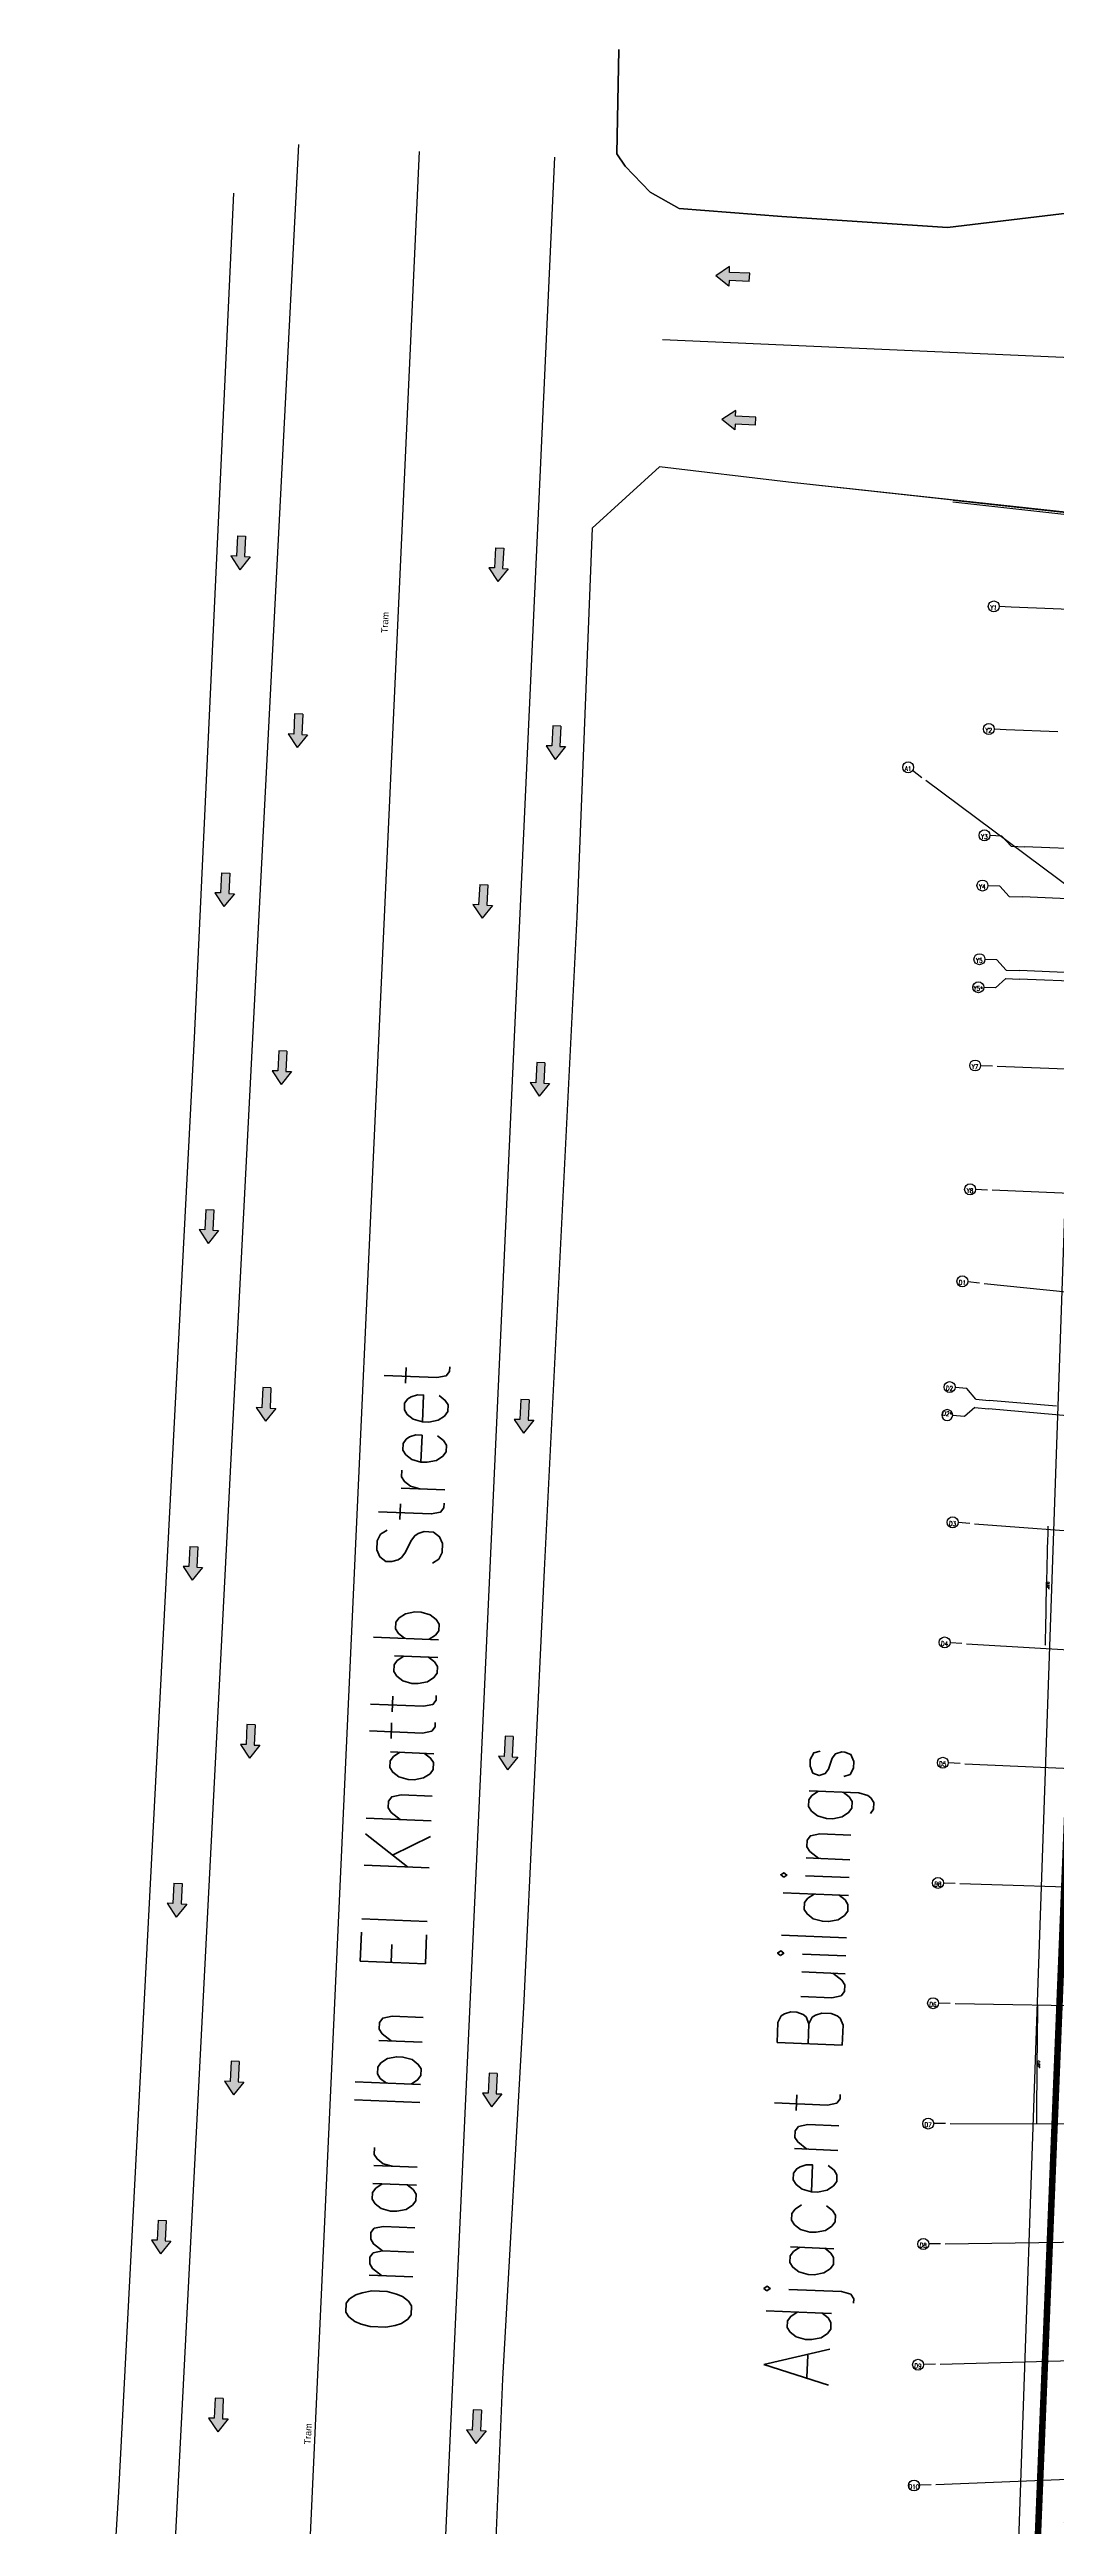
# Model space of a CAD drawing. Extents: x -678889171 to 586587, y -792238163 to 335485.
# Drawn here: x -678876550 to -678799404, y -792076252 to -791886478 of the extents above; entities that cross this region are included whole.
import ezdxf
from ezdxf.enums import TextEntityAlignment as Align

# ---------------------------------------------------------------- set-up
doc = ezdxf.new("R2010")
doc.units = 0
doc.header["$MEASUREMENT"] = 0
doc.layers.get('0').update_dxf_attribs({"color": 8})
for name, color, linetype in [('A-FLOR-PATT', 252, 'Continuous'), ('A-SITE-PATT', 252, 'Continuous'), ('A-WALL', 252, 'Continuous'), ('XR-Axis$0$A-GRID-LINE-OUT', 252, 'Continuous')]:
    doc.layers.add(name, color=color, linetype=linetype)
doc.layers.add('BASEMENT3 LAYOUT$0$A-TABL-TEXT', color=252, linetype='Continuous', lineweight=30)
doc.layers.add('BASEMENT3 LAYOUT$0$HATCH7', color=252, linetype='Continuous', lineweight=15)
doc.styles.add('Ground floor Towers$0$$Bas01-Rname$0$EN-SC', font='swissc.ttf')
doc.styles.add('Ground floor Towers$0$$Bas01-Rname$0$EN-SCL', font='swisscl.ttf')
doc.styles.add('Ground floor Towers$0$04-Ground Floor$0$$DD-intrenal stairs - 1ST$0$c-sp-151013$0$Standard', font='arial.ttf')
doc.styles.add('Ground floor Towers$0$04-Ground Floor$0$V2-lower ground$0$LEVEL  FOR LICENSE LOWER GR$0$$LG- LEVEL$0$AR-SR', font='sarb.shx')
doc.styles.add('MOD-E-TEXT', font='romans.shx', dxfattribs={"width": 0.8, "height": 1.8})
doc.styles.add('XR-Axis$0$MEDAD-E-TEXT', font='romans.shx', dxfattribs={"width": 0.8, "height": 1.8})
doc.styles.add('XR-Axis$0$MOD-E-TEXT', font='romans.shx', dxfattribs={"width": 0.8, "height": 1.8})

# ---------------------------------------------------------------- blocks, each defined once
blk = doc.blocks.new('A$C61C61320')
at = {"layer": 'BASEMENT3 LAYOUT$0$HATCH7'}
h = blk.add_hatch(dxfattribs=at)
h.set_pattern_fill('JIS_WOOD', color=256, scale=1000, style=0)
h.set_pattern_definition([(45, (-95575.7, -175160.6), (-500, 500), [])])
edge = h.paths.add_edge_path()
edge.add_line((-93671, -154055), (-93352, -174712))
edge.add_line((-93352, -174712), (-49398, -174322))
edge.add_arc((-49195, -173977), 400, 239.43891, 436.77228)
edge.add_line((-49103, -173588), (-49353, -169321))
edge.add_arc((765188, -69570), 820626, 178.571751, 186.981814, ccw=False)
edge.add_line((-55183, -49116), (-86992, -47875))
edge.add_line((-86992, -47875), (-87000, -136405))
edge.add_line((-87000, -136405), (-87007, -152785))
edge.add_line((-87007, -152785), (-93671, -154055))
at = {"layer": 'BASEMENT3 LAYOUT$0$A-TABL-TEXT', "const_width": 500}
blk.add_lwpolyline([(-88972, 22776), (13087, 22212), (12978, -133204), (15398, -244279), (7657, -250605), (-62676, -239865), (-80696, -235654), (-118848, -234162), (-129625, -222084), (-129625, -153059), (-104567, -152629), (-88972, -151257)], close=True, dxfattribs=at)
blk = doc.blocks.new('2')
at = {"layer": 'BASEMENT3 LAYOUT$0$A-TABL-TEXT', "const_width": 500}
blk.add_lwpolyline([(28949, 254973), (131008, 254409), (130899, 98994), (133319, -12082), (125578, -18407), (55244, -7667), (37225, -3456), (-927, -1965), (-11704, 10113), (-11704, 79139), (13353, 79569), (28949, 80940)], close=True, dxfattribs=at)
blk = doc.blocks.new('XR-Axis$0$_ArchTick')
at = {"const_width": 0.15}
blk.add_lwpolyline([(-0.5, -0.5), (0.5, 0.5)], dxfattribs=at)
blk = doc.blocks.new('*U152')
blk.add_circle((0, 0), 4.2)
at = {"layer": 'XR-Axis$0$A-GRID-LINE-OUT'}
blk.add_line((13.2, 0), (4.2, 0), dxfattribs=at)
at = {"style": 'XR-Axis$0$MEDAD-E-TEXT', "width": 0.8, "flags": 4}
for height, p in [(3.5, (-0.1, -1)), (1.8, (-0.1, 2.5))]:
    blk.add_attdef('00', text='', height=height, dxfattribs=at).set_placement(p, align=Align.MIDDLE_CENTER)
blk = doc.blocks.new('*U150')
blk.add_circle((0, 0), 4.2)
at = {"layer": 'XR-Axis$0$A-GRID-LINE-OUT'}
for p, q in [((13.2, 0), (4.2, 0)), ((20.7, -7.5), (13.2, 0)), ((20.7, -7.5), (31, -7.5))]:
    blk.add_line(p, q, dxfattribs=at)
at = {"style": 'XR-Axis$0$MEDAD-E-TEXT', "width": 0.8, "flags": 4}
for height, p in [(3.5, (-0.1, -1)), (1.8, (-0.1, 2.5))]:
    blk.add_attdef('00', text='', height=height, dxfattribs=at).set_placement(p, align=Align.MIDDLE_CENTER)
blk = doc.blocks.new('*U151')
blk.add_circle((0, 0), 4.2)
at = {"layer": 'XR-Axis$0$A-GRID-LINE-OUT'}
for p, q in [((20.7, 7.5), (13.2, 0)), ((20.7, 7.5), (31, 7.5)), ((13.2, 0), (4.2, 0))]:
    blk.add_line(p, q, dxfattribs=at)
at = {"style": 'XR-Axis$0$MEDAD-E-TEXT', "width": 0.8, "flags": 4}
for height, p in [(3.5, (-0.1, -1)), (1.8, (-0.1, 2.5))]:
    blk.add_attdef('00', text='', height=height, dxfattribs=at).set_placement(p, align=Align.MIDDLE_CENTER)
blk = doc.blocks.new('*U153')
blk.add_circle((0, 0), 4.2)
at = {"layer": 'XR-Axis$0$A-GRID-LINE-OUT'}
blk.add_line((10.9, -7.5), (3.5, -2.4), dxfattribs=at)
at = {"style": 'XR-Axis$0$MEDAD-E-TEXT', "width": 0.8, "flags": 4}
for height, p in [(3.5, (-0.1, -1)), (1.8, (-0.1, 2.5))]:
    blk.add_attdef('00', text='', height=height, dxfattribs=at).set_placement(p, align=Align.MIDDLE_CENTER)
blk = doc.blocks.new('*U198')
blk.add_circle((0, 0), 4.2)
at = {"layer": 'XR-Axis$0$A-GRID-LINE-OUT'}
blk.add_line((13.2, -0.8), (4.2, -0.3), dxfattribs=at)
at = {"style": 'XR-Axis$0$MEDAD-E-TEXT', "width": 0.8, "flags": 4}
for height, p in [(3.5, (-0.1, -1)), (1.8, (-0.1, 2.5))]:
    blk.add_attdef('00', text='', height=height, dxfattribs=at).set_placement(p, align=Align.MIDDLE_CENTER)
blk = doc.blocks.new('*U199')
blk.add_circle((0, 0), 4.2)
at = {"layer": 'XR-Axis$0$A-GRID-LINE-OUT'}
for p, q in [((13.2, -0.6), (4.2, -0.2)), ((20.3, -8.5), (13.2, -0.6)), ((20.3, -8.5), (30.6, -9))]:
    blk.add_line(p, q, dxfattribs=at)
at = {"style": 'XR-Axis$0$MEDAD-E-TEXT', "width": 0.8, "flags": 4}
for height, p in [(3.5, (-0.1, -1)), (1.8, (-0.1, 2.5))]:
    blk.add_attdef('00', text='', height=height, dxfattribs=at).set_placement(p, align=Align.MIDDLE_CENTER)
blk = doc.blocks.new('*U203')
blk.add_circle((0, 0), 4.2)
at = {"layer": 'XR-Axis$0$A-GRID-LINE-OUT'}
blk.add_line((13.2, -0.4), (4.2, -0.1), dxfattribs=at)
at = {"style": 'XR-Axis$0$MEDAD-E-TEXT', "width": 0.8, "flags": 4}
for height, p in [(3.5, (-0.1, -1)), (1.8, (-0.1, 2.5))]:
    blk.add_attdef('00', text='', height=height, dxfattribs=at).set_placement(p, align=Align.MIDDLE_CENTER)
blk = doc.blocks.new('*U204')
blk.add_circle((0, 0), 4.2)
at = {"layer": 'XR-Axis$0$A-GRID-LINE-OUT'}
blk.add_line((13.2, -0.2), (4.2, -0.1), dxfattribs=at)
at = {"style": 'XR-Axis$0$MEDAD-E-TEXT', "width": 0.8, "flags": 4}
for height, p in [(3.5, (-0.1, -1)), (1.8, (-0.1, 2.5))]:
    blk.add_attdef('00', text='', height=height, dxfattribs=at).set_placement(p, align=Align.MIDDLE_CENTER)
blk = doc.blocks.new('*U205')
blk.add_circle((0, 0), 4.2)
at = {"layer": 'XR-Axis$0$A-GRID-LINE-OUT'}
blk.add_line((13.2, -0.1), (4.2, 0), dxfattribs=at)
at = {"style": 'XR-Axis$0$MEDAD-E-TEXT', "width": 0.8, "flags": 4}
for height, p in [(3.5, (-0.1, -1)), (1.8, (-0.1, 2.5))]:
    blk.add_attdef('00', text='', height=height, dxfattribs=at).set_placement(p, align=Align.MIDDLE_CENTER)
blk = doc.blocks.new('*U209')
blk.add_circle((0, 0), 4.2)
at = {"layer": 'XR-Axis$0$A-GRID-LINE-OUT'}
blk.add_line((13.2, 0.1), (4.2, 0), dxfattribs=at)
at = {"style": 'XR-Axis$0$MEDAD-E-TEXT', "width": 0.8, "flags": 4}
for height, p in [(3.5, (-0.1, -1)), (1.8, (-0.1, 2.5))]:
    blk.add_attdef('00', text='', height=height, dxfattribs=at).set_placement(p, align=Align.MIDDLE_CENTER)
blk = doc.blocks.new('*U210')
blk.add_circle((0, 0), 4.2)
at = {"layer": 'XR-Axis$0$A-GRID-LINE-OUT'}
blk.add_line((13.2, 0.3), (4.2, 0.1), dxfattribs=at)
at = {"style": 'XR-Axis$0$MEDAD-E-TEXT', "width": 0.8, "flags": 4}
for height, p in [(3.5, (-0.1, -1)), (1.8, (-0.1, 2.5))]:
    blk.add_attdef('00', text='', height=height, dxfattribs=at).set_placement(p, align=Align.MIDDLE_CENTER)
blk = doc.blocks.new('*U206')
blk.add_circle((0, 0), 4.2)
at = {"layer": 'XR-Axis$0$A-GRID-LINE-OUT'}
blk.add_line((13.2, 0.5), (4.2, 0.2), dxfattribs=at)
at = {"style": 'XR-Axis$0$MEDAD-E-TEXT', "width": 0.8, "flags": 4}
for height, p in [(3.5, (-0.1, -1)), (1.8, (-0.1, 2.5))]:
    blk.add_attdef('00', text='', height=height, dxfattribs=at).set_placement(p, align=Align.MIDDLE_CENTER)
blk = doc.blocks.new('*U207')
blk.add_circle((0, 0), 4.2)
at = {"layer": 'XR-Axis$0$A-GRID-LINE-OUT'}
blk.add_line((13.2, 0.7), (4.2, 0.2), dxfattribs=at)
at = {"style": 'XR-Axis$0$MEDAD-E-TEXT', "width": 0.8, "flags": 4}
for height, p in [(3.5, (-0.1, -1)), (1.8, (-0.1, 2.5))]:
    blk.add_attdef('00', text='', height=height, dxfattribs=at).set_placement(p, align=Align.MIDDLE_CENTER)
blk = doc.blocks.new('*U208')
blk.add_circle((0, 0), 4.2)
at = {"layer": 'XR-Axis$0$A-GRID-LINE-OUT'}
blk.add_line((13.2, 0.9), (4.2, 0.3), dxfattribs=at)
at = {"style": 'XR-Axis$0$MEDAD-E-TEXT', "width": 0.8, "flags": 4}
for height, p in [(3.5, (-0.1, -1)), (1.8, (-0.1, 2.5))]:
    blk.add_attdef('00', text='', height=height, dxfattribs=at).set_placement(p, align=Align.MIDDLE_CENTER)
blk = doc.blocks.new('*U211')
blk.add_circle((0, 0), 4.2)
at = {"layer": 'XR-Axis$0$A-GRID-LINE-OUT'}
blk.add_line((13.2, 1), (4.2, 0.3), dxfattribs=at)
at = {"style": 'XR-Axis$0$MEDAD-E-TEXT', "width": 0.8, "flags": 4}
for height, p in [(3.5, (-0.1, -1)), (1.8, (-0.1, 2.5))]:
    blk.add_attdef('00', text='', height=height, dxfattribs=at).set_placement(p, align=Align.MIDDLE_CENTER)
blk = doc.blocks.new('GR')
at = {"layer": 'A-FLOR-PATT'}
h = blk.add_hatch(color=256, dxfattribs=at)
h.dxf.hatch_style = 1
h.paths.add_polyline_path([(-31808, 279944), (-31810, 279509), (-30255, 279503), (-30257, 278881), (-31812, 278887), (-31814, 278452), (-32832, 279202)])
h = blk.add_hatch(color=256, dxfattribs=at)
h.dxf.hatch_style = 1
h.paths.add_polyline_path([(-30896, 268951), (-30897, 268517), (-29343, 268511), (-29345, 267888), (-30900, 267894), (-30901, 267460), (-31920, 268209)])
h = blk.add_hatch(color=256, dxfattribs=at)
h.dxf.hatch_style = 1
h.paths.add_polyline_path([(-67604, 256239), (-68039, 256243), (-68024, 257798), (-68646, 257803), (-68661, 256249), (-69096, 256253), (-68360, 255224)])
h = blk.add_hatch(color=256, dxfattribs=at)
h.dxf.hatch_style = 1
h.paths.add_polyline_path([(-47813, 256136), (-48247, 256141), (-48233, 257695), (-48855, 257701), (-48870, 256147), (-49304, 256151), (-48568, 255122)])
h = blk.add_hatch(color=256, dxfattribs=at)
h.dxf.hatch_style = 1
h.paths.add_polyline_path([(-64163, 242804), (-63728, 242801), (-63718, 244355), (-63095, 244351), (-63106, 242797), (-62671, 242794), (-63424, 241777)])
h = blk.add_hatch(color=256, dxfattribs=at)
h.dxf.hatch_style = 1
h.paths.add_polyline_path([(-44371, 242701), (-43937, 242698), (-43926, 244253), (-43304, 244249), (-43314, 242694), (-42880, 242691), (-43632, 241675)])
h = blk.add_hatch(color=256, dxfattribs=at)
h.dxf.hatch_style = 1
h.paths.add_polyline_path([(-67773, 230403), (-68208, 230408), (-68193, 231962), (-68815, 231968), (-68830, 230414), (-69264, 230418), (-68529, 229389)])
h = blk.add_hatch(color=256, dxfattribs=at)
h.dxf.hatch_style = 1
h.paths.add_polyline_path([(-47981, 230301), (-48416, 230305), (-48401, 231860), (-49023, 231866), (-49038, 230311), (-49473, 230315), (-48737, 229287)])
h = blk.add_hatch(color=256, dxfattribs=at)
h.dxf.hatch_style = 1
h.paths.add_polyline_path([(-64331, 216968), (-63897, 216965), (-63886, 218520), (-63264, 218516), (-63274, 216961), (-62840, 216958), (-63592, 215942)])
h = blk.add_hatch(color=256, dxfattribs=at)
h.dxf.hatch_style = 1
h.paths.add_polyline_path([(-44540, 216866), (-44105, 216863), (-44095, 218418), (-43473, 218414), (-43483, 216859), (-43048, 216856), (-43801, 215840)])
h = blk.add_hatch(color=256, dxfattribs=at)
h.dxf.hatch_style = 1
h.paths.add_polyline_path([(-67942, 204568), (-68376, 204572), (-68361, 206127), (-68984, 206133), (-68999, 204578), (-69433, 204582), (-68697, 203554)])
h = blk.add_hatch(color=256, dxfattribs=at)
h.dxf.hatch_style = 1
h.paths.add_polyline_path([(-64500, 191133), (-64065, 191130), (-64055, 192685), (-63433, 192681), (-63443, 191126), (-63008, 191123), (-63761, 190107)])
h = blk.add_hatch(color=256, dxfattribs=at)
h.dxf.hatch_style = 1
h.paths.add_polyline_path([(-44708, 191031), (-44274, 191028), (-44264, 192582), (-43641, 192578), (-43651, 191024), (-43217, 191021), (-43969, 190004)])
h = blk.add_hatch(color=256, dxfattribs=at)
h.dxf.hatch_style = 1
h.paths.add_polyline_path([(-68110, 178733), (-68545, 178737), (-68530, 180292), (-69152, 180297), (-69167, 178743), (-69602, 178747), (-68866, 177718)])
h = blk.add_hatch(color=256, dxfattribs=at)
h.dxf.hatch_style = 1
h.paths.add_polyline_path([(-64669, 165298), (-64234, 165295), (-64224, 166849), (-63601, 166845), (-63612, 165291), (-63177, 165288), (-63930, 164271)])
h = blk.add_hatch(color=256, dxfattribs=at)
h.dxf.hatch_style = 1
h.paths.add_polyline_path([(-44877, 165195), (-44442, 165193), (-44432, 166747), (-43810, 166743), (-43820, 165188), (-43386, 165186), (-44138, 164169)])
h = blk.add_hatch(color=256, dxfattribs=at)
h.dxf.hatch_style = 1
h.paths.add_polyline_path([(-68279, 152897), (-68713, 152902), (-68699, 154456), (-69321, 154462), (-69336, 152908), (-69770, 152912), (-69034, 151883)])
h = blk.add_hatch(color=256, dxfattribs=at)
h.dxf.hatch_style = 1
h.paths.add_polyline_path([(-64837, 139462), (-64403, 139460), (-64392, 141014), (-63770, 141010), (-63780, 139455), (-63346, 139452), (-64098, 138436)])
h = blk.add_hatch(color=256, dxfattribs=at)
h.dxf.hatch_style = 1
h.paths.add_polyline_path([(-45046, 139360), (-44611, 139357), (-44601, 140912), (-43978, 140908), (-43989, 139353), (-43554, 139350), (-44307, 138334)])
h = blk.add_hatch(color=256, dxfattribs=at)
h.dxf.hatch_style = 1
h.paths.add_polyline_path([(-68447, 127062), (-68882, 127066), (-68867, 128621), (-69489, 128627), (-69504, 127072), (-69939, 127076), (-69203, 126048)])
h = blk.add_hatch(color=256, dxfattribs=at)
h.dxf.hatch_style = 1
h.paths.add_polyline_path([(-65006, 113627), (-64571, 113624), (-64561, 115179), (-63939, 115175), (-63949, 113620), (-63514, 113617), (-64267, 112601)])
h = blk.add_hatch(color=256, dxfattribs=at)
h.dxf.hatch_style = 1
h.paths.add_polyline_path([(-45214, 113525), (-44780, 113522), (-44769, 115076), (-44147, 115072), (-44157, 113518), (-43723, 113515), (-44475, 112498)])
for p, q in [((-40799, 288236), (-40969, 296221)), ((-40969, 296221), (-40799, 288236)), ((-65207, 287948), (-68018, 27358)), ((-55928, 287807), (-57274, 27354)), ((-45561, 287784), (-46907, 27331)), ((-40122, 287300), (-40799, 288236)), ((-40799, 288236), (-40122, 287300)), ((-38128, 285393), (-40122, 287300)), ((-40122, 287300), (-38128, 285393)), ((5561, 286982), (-15242, 283610)), ((-15242, 283610), (5561, 286982)), ((-35846, 284249), (-38128, 285393)), ((-38128, 285393), (-35846, 284249)), ((-70007, 284030), (-70398, 219255)), ((-70007, 284030), (-70398, 219255)), ((-27979, 283941), (-35846, 284249)), ((-35846, 284249), (-27979, 283941)), ((-15242, 283610), (-27979, 283941)), ((-27979, 283941), (-15242, 283610)), ((-31808, 279944, 306778), (-32832, 279202, 306778)), ((-31814, 278452, 306778), (-32832, 279202, 306778)), ((-31810, 279509, 306778), (-31808, 279944, 306778)), ((-30255, 279503, 306778), (-31810, 279509, 306778)), ((-30257, 278881, 306778), (-30255, 279503, 306778)), ((-31812, 278887, 306778), (-31814, 278452, 306778)), ((-30257, 278881, 306778), (-31812, 278887, 306778)), ((-36715, 274157), (141769, 273525)), ((-30896, 268951, 306778), (-31920, 268209, 306778)), ((-30901, 267460, 306778), (-31920, 268209, 306778)), ((-30900, 267894, 306778), (-30901, 267460, 306778)), ((-29345, 267888, 306778), (-30900, 267894, 306778)), ((-30897, 268517, 306778), (-30896, 268951, 306778)), ((-29343, 268511, 306778), (-30897, 268517, 306778)), ((-29345, 267888, 306778), (-29343, 268511, 306778)), ((-36557, 264410), (-41514, 259486)), ((-36557, 264410), (-41514, 259486)), ((-26624, 263624), (-36557, 264410)), ((-26624, 263624), (-36557, 264410)), ((-7661, 262329), (-26624, 263624)), ((-5116, 262178), (-26624, 263624)), ((-13984, 262624), (4030, 261392)), ((-13973, 262773), (4040, 261542)), ((-5116, 262178), (-7661, 262329)), ((-41514, 259486), (-41487, 229696)), ((-41514, 259486), (-41487, 229696)), ((-68661, 256249, 306778), (-69096, 256253, 306778)), ((-69096, 256253, 306778), (-68360, 255224, 306778)), ((-68646, 257803, 306778), (-68661, 256249, 306778)), ((-68646, 257803, 306778), (-68024, 257798, 306778)), ((-67604, 256239, 306778), (-68360, 255224, 306778)), ((-68024, 257798, 306778), (-68039, 256243, 306778)), ((-68039, 256243, 306778), (-67604, 256239, 306778)), ((-48855, 257701, 306778), (-48870, 256147, 306778)), ((-48855, 257701, 306778), (-48233, 257695, 306778)), ((-48233, 257695, 306778), (-48247, 256141, 306778)), ((-3506, 256370), (-2482, 84127)), ((-48870, 256147, 306778), (-49304, 256151, 306778)), ((-49304, 256151, 306778), (-48568, 255122, 306778)), ((-47813, 256136, 306778), (-48568, 255122, 306778)), ((-48247, 256141, 306778), (-47813, 256136, 306778)), ((-5985, 254755), (-9210, 254755)), ((58315, 254755), (-5985, 254755)), ((-5250, 245355), (-9210, 245355)), ((-63718, 244355, 306778), (-63728, 242801, 306778)), ((-63095, 244351, 306778), (-63718, 244355, 306778)), ((-63095, 244351, 306778), (-63106, 242797, 306778)), ((-43926, 244253, 306778), (-43937, 242698, 306778)), ((-43304, 244249, 306778), (-43926, 244253, 306778)), ((-43304, 244249, 306778), (-43314, 242694, 306778)), ((-63728, 242801, 306778), (-64163, 242804, 306778)), ((-64163, 242804, 306778), (-63424, 241777, 306778)), ((-62671, 242794, 306778), (-63424, 241777, 306778)), ((-63106, 242797, 306778), (-62671, 242794, 306778)), ((-43937, 242698, 306778), (-44371, 242701, 306778)), ((-44371, 242701, 306778), (-43632, 241675, 306778)), ((-42880, 242691, 306778), (-43632, 241675, 306778)), ((-43314, 242694, 306778), (-42880, 242691, 306778)), ((49525, 196905), (-15203, 241219)), ((-2250, 236455), (-7430, 236455)), ((-68815, 231968, 306778), (-68830, 230414, 306778)), ((-68815, 231968, 306778), (-68193, 231962, 306778)), ((-68193, 231962, 306778), (-68208, 230408, 306778)), ((-49023, 231866, 306778), (-49038, 230311, 306778)), ((-49023, 231866, 306778), (-48401, 231860, 306778)), ((-48401, 231860, 306778), (-48416, 230305, 306778)), ((-2250, 232605), (-7430, 232605)), ((-68830, 230414, 306778), (-69264, 230418, 306778)), ((-69264, 230418, 306778), (-68529, 229389, 306778)), ((-67773, 230403, 306778), (-68529, 229389, 306778)), ((-68208, 230408, 306778), (-67773, 230403, 306778)), ((-49038, 230311, 306778), (-49473, 230315, 306778)), ((-49473, 230315, 306778), (-48737, 229287, 306778)), ((-47981, 230301, 306778), (-48737, 229287, 306778)), ((-48416, 230305, 306778), (-47981, 230301, 306778)), ((-41487, 229696), (-41965, 179589)), ((-41487, 229696), (-41965, 179589)), ((-2250, 226955), (-7430, 226955)), ((-2250, 226305), (-7430, 226305)), ((-70398, 219255), (-71297, 139598)), ((-70398, 219255), (-71297, 139598)), ((-63886, 218520, 306778), (-63897, 216965, 306778)), ((-63264, 218516, 306778), (-63886, 218520, 306778)), ((-63264, 218516, 306778), (-63274, 216961, 306778)), ((-44095, 218418, 306778), (-44105, 216863, 306778)), ((-43473, 218414, 306778), (-44095, 218418, 306778)), ((-43473, 218414, 306778), (-43483, 216859, 306778)), ((31695, 219555), (-8850, 219555)), ((-63897, 216965, 306778), (-64331, 216968, 306778)), ((-64331, 216968, 306778), (-63592, 215942, 306778)), ((-62840, 216958, 306778), (-63592, 215942, 306778)), ((-63274, 216961, 306778), (-62840, 216958, 306778)), ((-44105, 216863, 306778), (-44540, 216866, 306778)), ((-44540, 216866, 306778), (-43801, 215840, 306778)), ((-43048, 216856, 306778), (-43801, 215840, 306778)), ((-43483, 216859, 306778), (-43048, 216856, 306778)), ((31695, 210055), (-8850, 210055)), ((-68984, 206133, 306778), (-68999, 204578, 306778)), ((-68984, 206133, 306778), (-68361, 206127, 306778)), ((-68361, 206127, 306778), (-68376, 204572, 306778)), ((-68999, 204578, 306778), (-69433, 204582, 306778)), ((-69433, 204582, 306778), (-68697, 203554, 306778)), ((-67942, 204568, 306778), (-68697, 203554, 306778)), ((-68376, 204572, 306778), (-67942, 204568, 306778)), ((-9155, 202890), (42282, 199733)), ((-3247, 193717), (-8421, 193960)), ((-64055, 192685, 306778), (-64065, 191130, 306778)), ((-63433, 192681, 306778), (-64055, 192685, 306778)), ((-63433, 192681, 306778), (-63443, 191126, 306778)), ((-44264, 192582, 306778), (-44274, 191028, 306778)), ((-43641, 192578, 306778), (-44264, 192582, 306778)), ((-43641, 192578, 306778), (-43651, 191024, 306778)), ((-3278, 193067), (-8452, 193309)), ((36065, 191215), (-3278, 193067)), ((-64065, 191130, 306778), (-64500, 191133, 306778)), ((-64500, 191133, 306778), (-63761, 190107, 306778)), ((-63008, 191123, 306778), (-63761, 190107, 306778)), ((-63443, 191126, 306778), (-63008, 191123, 306778)), ((-44274, 191028, 306778), (-44708, 191031, 306778)), ((-44708, 191031, 306778), (-43969, 190004, 306778)), ((-43217, 191021, 306778), (-43969, 190004, 306778)), ((-43651, 191024, 306778), (-43217, 191021, 306778)), ((-9155, 184460), (35740, 182995)), ((-69152, 180297, 306778), (-69167, 178743, 306778)), ((-69152, 180297, 306778), (-68530, 180292, 306778)), ((-68530, 180292, 306778), (-68545, 178737, 306778)), ((-69167, 178743, 306778), (-69602, 178747, 306778)), ((-69602, 178747, 306778), (-68866, 177718, 306778)), ((-68110, 178733, 306778), (-68866, 177718, 306778)), ((-68545, 178737, 306778), (-68110, 178733, 306778)), ((-41965, 179589), (-42188, 146030)), ((-41965, 179589), (-42188, 146030)), ((-9390, 175265), (35520, 174445)), ((-64234, 165295, 306778), (-64669, 165298, 306778)), ((-64669, 165298, 306778), (-63930, 164271, 306778)), ((-64224, 166849, 306778), (-64234, 165295, 306778)), ((-63601, 166845, 306778), (-64224, 166849, 306778)), ((-63177, 165288, 306778), (-63930, 164271, 306778)), ((-63601, 166845, 306778), (-63612, 165291, 306778)), ((-63612, 165291, 306778), (-63177, 165288, 306778)), ((-44442, 165193, 306778), (-44877, 165195, 306778)), ((-44877, 165195, 306778), (-44138, 164169, 306778)), ((-44432, 166747, 306778), (-44442, 165193, 306778)), ((-43810, 166743, 306778), (-44432, 166747, 306778)), ((-43386, 165186, 306778), (-44138, 164169, 306778)), ((-43810, 166743, 306778), (-43820, 165188, 306778)), ((-43820, 165188, 306778), (-43386, 165186, 306778)), ((-9155, 166070), (35425, 165890)), ((-9155, 156875), (35450, 157335)), ((-69321, 154462, 306778), (-69336, 152908, 306778)), ((-69321, 154462, 306778), (-68699, 154456, 306778)), ((-68699, 154456, 306778), (-68713, 152902, 306778)), ((-69336, 152908, 306778), (-69770, 152912, 306778)), ((-69770, 152912, 306778), (-69034, 151883, 306778)), ((-68279, 152897, 306778), (-69034, 151883, 306778)), ((-68713, 152902, 306778), (-68279, 152897, 306778)), ((-9155, 147680), (35600, 148785)), ((-42188, 146030), (-42635, 117537)), ((-42188, 146030), (-42635, 117537)), ((-64392, 141014, 306778), (-64403, 139460, 306778)), ((-63770, 141010, 306778), (-64392, 141014, 306778)), ((-63770, 141010, 306778), (-63780, 139455, 306778)), ((-44601, 140912, 306778), (-44611, 139357, 306778)), ((-43978, 140908, 306778), (-44601, 140912, 306778)), ((-43978, 140908, 306778), (-43989, 139353, 306778)), ((-71297, 139598), (-71684, 107690)), ((-71297, 139598), (-71684, 107690)), ((-64403, 139460, 306778), (-64837, 139462, 306778)), ((-64837, 139462, 306778), (-64098, 138436, 306778)), ((-63346, 139452, 306778), (-64098, 138436, 306778)), ((-63780, 139455, 306778), (-63346, 139452, 306778)), ((-44611, 139357, 306778), (-45046, 139360, 306778)), ((-45046, 139360, 306778), (-44307, 138334, 306778)), ((-43554, 139350, 306778), (-44307, 138334, 306778)), ((-43989, 139353, 306778), (-43554, 139350, 306778)), ((-9155, 138475), (35875, 140235)), ((-9155, 129265), (36270, 131690)), ((-69489, 128627, 306778), (-69504, 127072, 306778)), ((-69489, 128627, 306778), (-68867, 128621, 306778)), ((-68867, 128621, 306778), (-68882, 127066, 306778)), ((-69504, 127072, 306778), (-69939, 127076, 306778)), ((-69939, 127076, 306778), (-69203, 126048, 306778)), ((-68447, 127062, 306778), (-69203, 126048, 306778)), ((-68882, 127066, 306778), (-68447, 127062, 306778)), ((-9180, 120030), (36785, 123155)), ((-42635, 117537), (-42642, 101873)), ((-42635, 117537), (-42642, 101873)), ((-64561, 115179, 306778), (-64571, 113624, 306778)), ((-63939, 115175, 306778), (-64561, 115179, 306778)), ((-63939, 115175, 306778), (-63949, 113620, 306778)), ((-44769, 115076, 306778), (-44780, 113522, 306778)), ((-44147, 115072, 306778), (-44769, 115076, 306778)), ((-44147, 115072, 306778), (-44157, 113518, 306778)), ((-9120, 110795), (37425, 114620)), ((-64571, 113624, 306778), (-65006, 113627, 306778)), ((-65006, 113627, 306778), (-64267, 112601, 306778)), ((-63514, 113617, 306778), (-64267, 112601, 306778)), ((-63949, 113620, 306778), (-63514, 113617, 306778)), ((-44780, 113522, 306778), (-45214, 113525, 306778)), ((-45214, 113525, 306778), (-44475, 112498, 306778)), ((-43723, 113515, 306778), (-44475, 112498, 306778)), ((-44157, 113518, 306778), (-43723, 113515, 306778)), ((-71684, 107690), (-73467, 21722)), ((-71684, 107690), (-73467, 21722))]:
    blk.add_line(p, q, dxfattribs=at)
for centre, radius, start, end in [((631059, 190974), 634620, 180.582629, 181.405592), ((630300, 163468), 633321, 181.414344, 182.238269)]:
    blk.add_arc(centre, radius, start, end, dxfattribs=at)
ref = blk.add_blockref('*U152', (-10530, 254755), dxfattribs=dict(at, xscale=100, yscale=100, zscale=100))
ref.add_attrib('00', 'Y1', dxfattribs={"layer": '0', "height": 353, "style": 'XR-Axis$0$MEDAD-E-TEXT', "width": 0.8}).set_placement((-10537, 254657), align=Align.MIDDLE_CENTER)
ref = blk.add_blockref('*U152', (-10530, 245355), dxfattribs=dict(at, xscale=100, yscale=100, zscale=100))
ref.add_attrib('00', 'Y2', dxfattribs={"layer": '0', "height": 353, "style": 'XR-Axis$0$MEDAD-E-TEXT', "width": 0.8}).set_placement((-10537, 245257), align=Align.MIDDLE_CENTER)
ref = blk.add_blockref('*U153', (-16587, 242171), dxfattribs=dict(at, xscale=100, yscale=100, zscale=100))
ref.add_attrib('00', 'A1', dxfattribs={"layer": '0', "height": 353, "style": 'XR-Axis$0$MEDAD-E-TEXT', "width": 0.8}).set_placement((-16594, 242073), align=Align.MIDDLE_CENTER)
ref = blk.add_blockref('*U150', (-10530, 237205), dxfattribs=dict(at, xscale=100, yscale=100, zscale=100))
ref.add_attrib('00', 'Y3', dxfattribs={"layer": '0', "height": 353, "style": 'XR-Axis$0$MEDAD-E-TEXT', "width": 0.8}).set_placement((-10537, 237107), align=Align.MIDDLE_CENTER)
ref = blk.add_blockref('*U150', (-10530, 233355), dxfattribs=dict(at, xscale=100, yscale=100, zscale=100))
ref.add_attrib('00', 'Y4', dxfattribs={"layer": '0', "height": 353, "style": 'XR-Axis$0$MEDAD-E-TEXT', "width": 0.8}).set_placement((-10537, 233257), align=Align.MIDDLE_CENTER)
ref = blk.add_blockref('*U150', (-10530, 227705), dxfattribs=dict(at, xscale=100, yscale=100, zscale=100))
ref.add_attrib('00', 'Y5', dxfattribs={"layer": '0', "height": 353, "style": 'XR-Axis$0$MEDAD-E-TEXT', "width": 0.8}).set_placement((-10537, 227607), align=Align.MIDDLE_CENTER)
ref = blk.add_blockref('*U151', (-10530, 225555), dxfattribs=dict(at, xscale=100, yscale=100, zscale=100))
ref.add_attrib('00', 'Y5*', dxfattribs={"layer": '0', "height": 353, "style": 'XR-Axis$0$MEDAD-E-TEXT', "width": 0.8}).set_placement((-10537, 225457), align=Align.MIDDLE_CENTER)
ref = blk.add_blockref('*U152', (-10530, 219555), dxfattribs=dict(at, xscale=100, yscale=100, zscale=100))
ref.add_attrib('00', 'Y7', dxfattribs={"layer": '0', "height": 353, "style": 'XR-Axis$0$MEDAD-E-TEXT', "width": 0.8}).set_placement((-10537, 219457), align=Align.MIDDLE_CENTER)
ref = blk.add_blockref('*U152', (-10530, 210055), dxfattribs=dict(at, xscale=100, yscale=100, zscale=100))
ref.add_attrib('00', 'Y8', dxfattribs={"layer": '0', "height": 353, "style": 'XR-Axis$0$MEDAD-E-TEXT', "width": 0.8}).set_placement((-10537, 209957), align=Align.MIDDLE_CENTER)
ref = blk.add_blockref('*U198', (-10832, 202992), dxfattribs=dict(at, xscale=100, yscale=100, zscale=100))
ref.add_attrib('00', 'D1', dxfattribs={"layer": '0', "height": 353, "style": 'XR-Axis$0$MEDAD-E-TEXT', "width": 0.8}).set_placement((-10839, 202894), align=Align.MIDDLE_CENTER)
ref = blk.add_blockref('*U199', (-11584, 192705), dxfattribs=dict(at, xscale=-100.0000000000002, yscale=100, zscale=99.99999999999999, rotation=174.5883674579626))
ref.add_attrib('00', 'D2*', dxfattribs={"layer": '0', "height": 353, "rotation": 354.58837, "style": 'XR-Axis$0$MEDAD-E-TEXT', "width": 0.8}).set_placement((-11581, 192803), align=Align.MIDDLE_CENTER)
ref = blk.add_blockref('*U199', (-11483, 194855), dxfattribs=dict(at, xscale=99.99999999999994, yscale=99.99999999999994, zscale=99.99999999999994, rotation=0.02997039668532585))
ref.add_attrib('00', 'D2', dxfattribs={"layer": '0', "height": 353, "rotation": 0.02997, "style": 'XR-Axis$0$MEDAD-E-TEXT', "width": 0.8}).set_placement((-11489, 194758), align=Align.MIDDLE_CENTER)
ref = blk.add_blockref('*U203', (-10834, 184515), dxfattribs=dict(at, xscale=99.99999999999997, yscale=99.99999999999997, zscale=99.99999999999997, rotation=0.05235995962941321))
ref.add_attrib('00', 'D3', dxfattribs={"layer": '0', "height": 353, "rotation": 0.05236, "style": 'XR-Axis$0$MEDAD-E-TEXT', "width": 0.8}).set_placement((-10841, 184417), align=Align.MIDDLE_CENTER)
at = {"layer": 'A-FLOR-PATT', "xscale": 100, "yscale": 100, "zscale": 100}
for p, rotation in [((-3528, 184521), 90.58262908260694), ((-3370, 175407), 271.4055918626149), ((-2828, 147836), 91.41434423426651), ((-2538, 138734), 272.2382693658531)]:
    blk.add_blockref('XR-Axis$0$_ArchTick', p, dxfattribs=dict(at, rotation=rotation))
at = {"layer": 'A-FLOR-PATT'}
ref = blk.add_blockref('*U204', (-11070, 175295), dxfattribs=dict(at, xscale=99.99999999999997, yscale=99.99999999999997, zscale=99.99999999999997, rotation=0.05235995962941321))
ref.add_attrib('00', 'D4', dxfattribs={"layer": '0', "height": 353, "rotation": 0.05236, "style": 'XR-Axis$0$MEDAD-E-TEXT', "width": 0.8}).set_placement((-11077, 175197), align=Align.MIDDLE_CENTER)
ref = blk.add_blockref('*U205', (-10835, 166077), dxfattribs=dict(at, xscale=100, yscale=100, zscale=100, rotation=0.02284822975615906))
ref.add_attrib('00', 'D5', dxfattribs={"layer": '0', "height": 353, "rotation": 0.02285, "style": 'XR-Axis$0$MEDAD-E-TEXT', "width": 0.8}).set_placement((-10842, 165979), align=Align.MIDDLE_CENTER)
ref = blk.add_blockref('*U209', (-10835, 156861), dxfattribs=dict(at, xscale=100, yscale=100, zscale=100, rotation=0.02284822975615906))
ref.add_attrib('00', 'B8', dxfattribs={"layer": '0', "height": 353, "rotation": 0.02285, "style": 'XR-Axis$0$MEDAD-E-TEXT', "width": 0.8}).set_placement((-10842, 156764), align=Align.MIDDLE_CENTER)
ref = blk.add_blockref('*U210', (-10835, 147640), dxfattribs=dict(at, xscale=100, yscale=100, zscale=100, rotation=0.02284822975615906))
ref.add_attrib('00', 'D6', dxfattribs={"layer": '0', "height": 353, "rotation": 0.02285, "style": 'XR-Axis$0$MEDAD-E-TEXT', "width": 0.8}).set_placement((-10842, 147542), align=Align.MIDDLE_CENTER)
ref = blk.add_blockref('*U206', (-10834, 138406), dxfattribs=dict(at, xscale=100, yscale=100, zscale=100, rotation=0.02284822975615906))
ref.add_attrib('00', 'D7', dxfattribs={"layer": '0', "height": 353, "rotation": 0.02285, "style": 'XR-Axis$0$MEDAD-E-TEXT', "width": 0.8}).set_placement((-10840, 138308), align=Align.MIDDLE_CENTER)
ref = blk.add_blockref('*U207', (-10832, 129173), dxfattribs=dict(at, xscale=100, yscale=100, zscale=100, rotation=0.02284822975615906))
ref.add_attrib('00', 'D8', dxfattribs={"layer": '0', "height": 353, "rotation": 0.02285, "style": 'XR-Axis$0$MEDAD-E-TEXT', "width": 0.8}).set_placement((-10839, 129076), align=Align.MIDDLE_CENTER)
ref = blk.add_blockref('*U208', (-10856, 119915), dxfattribs=dict(at, xscale=100, yscale=100, zscale=100, rotation=0.02284822975615906))
ref.add_attrib('00', 'D9', dxfattribs={"layer": '0', "height": 353, "rotation": 0.02285, "style": 'XR-Axis$0$MEDAD-E-TEXT', "width": 0.8}).set_placement((-10863, 119818), align=Align.MIDDLE_CENTER)
ref = blk.add_blockref('*U211', (-10794, 110657), dxfattribs=dict(at, xscale=100, yscale=100, zscale=100, rotation=0.1411027618250508))
ref.add_attrib('00', 'D10', dxfattribs={"layer": '0', "height": 353, "rotation": 0.1411, "style": 'XR-Axis$0$MEDAD-E-TEXT', "width": 0.8}).set_placement((-10801, 110560), align=Align.MIDDLE_CENTER)
at = {"layer": 'A-FLOR-PATT', "style": 'Ground floor Towers$0$04-Ground Floor$0$$DD-intrenal stairs - 1ST$0$c-sp-151013$0$Standard'}
for p in [(-56856, 250811, 613944), (-57114, 111907, 613944)]:
    blk.add_text('Tram', height=500, rotation=88.87279, dxfattribs=at).set_placement(p)
at = {"layer": 'A-FLOR-PATT', "style": 'MOD-E-TEXT', "width": 0.8}
for s, p in [('Omar Ibn El Khattab Street', (-49820, 120614)), ('Omar Ibn El Khattab Street', (-49820, 120614)), ('Adjacent Buildings', (-17656, 117908)), ('Adjacent Buildings', (-17656, 117908))]:
    blk.add_text(s, height=5000, rotation=90, dxfattribs=at).set_placement(p)
at = {"layer": 'A-FLOR-PATT', "char_height": 180, "attachment_point": 5, "style": 'XR-Axis$0$MOD-E-TEXT'}
for insert, rotation in [((-3325, 179966), 270.99411), ((-2559, 143289), 271.82631)]:
    blk.add_mtext('\\A1;0.82°', dxfattribs=dict(at, insert=insert, rotation=rotation))
at = {"layer": 'A-FLOR-PATT', "style": 'Ground floor Towers$0$04-Ground Floor$0$V2-lower ground$0$LEVEL  FOR LICENSE LOWER GR$0$$LG- LEVEL$0$AR-SR', "flags": 12}
for tag, p in [('P', (30238, 72204)), ('L', (30296, 72860))]:
    blk.add_attdef(tag, text='', height=500, dxfattribs=at).set_placement(p, align=Align.RIGHT)
at = {"layer": 'A-FLOR-PATT'}
for tag, p, height, style in [('SN', (85299, 56025), 200, 'Ground floor Towers$0$$Bas01-Rname$0$EN-SCL'), ('N', (85492, 56633), 250, 'Ground floor Towers$0$$Bas01-Rname$0$EN-SC'), ('AN', (85923, 56313), 200, 'Ground floor Towers$0$$Bas01-Rname$0$EN-SCL'), ('F', (85927, 56009), 200, 'Ground floor Towers$0$$Bas01-Rname$0$EN-SCL'), ('SN', (89197, 56025), 200, 'Ground floor Towers$0$$Bas01-Rname$0$EN-SCL'), ('N', (89389, 56633), 250, 'Ground floor Towers$0$$Bas01-Rname$0$EN-SC'), ('AN', (89820, 56313), 200, 'Ground floor Towers$0$$Bas01-Rname$0$EN-SCL'), ('F', (89824, 56009), 200, 'Ground floor Towers$0$$Bas01-Rname$0$EN-SCL'), ('SN', (94405, 56025), 200, 'Ground floor Towers$0$$Bas01-Rname$0$EN-SCL'), ('N', (94598, 56633), 250, 'Ground floor Towers$0$$Bas01-Rname$0$EN-SC'), ('AN', (95028, 56313), 200, 'Ground floor Towers$0$$Bas01-Rname$0$EN-SCL'), ('F', (95032, 56009), 200, 'Ground floor Towers$0$$Bas01-Rname$0$EN-SCL')]:
    blk.add_attdef(tag, p, '', height=height, dxfattribs=dict(at, style=style))
at = {"layer": 'A-FLOR-PATT', "style": 'Ground floor Towers$0$$Bas01-Rname$0$EN-SCL', "width": 0.8}
for p in [(85305, 56295), (89202, 56295), (94411, 56295)]:
    blk.add_attdef('FN', p, '', height=250, dxfattribs=at)

msp = doc.modelspace()

# ---------------------------------------------------------------- block references
at = {"layer": 'A-SITE-PATT', "rotation": 357.6731745000001}
for name, p in [('A$C61C61320', (-678706236.4, -791940528, -212772)), ('2', (-678833487.2, -792167746.4, -212772))]:
    msp.add_blockref(name, p, dxfattribs=at)

# ---------------------------------------------------------------- next in the draw order: block references
at = {"layer": 'A-WALL', "rotation": 357.6731745000001}
msp.add_blockref('GR', (-678804025.1, -792184118.5, -212772), dxfattribs=at)

doc.saveas('drawing.dxf')
